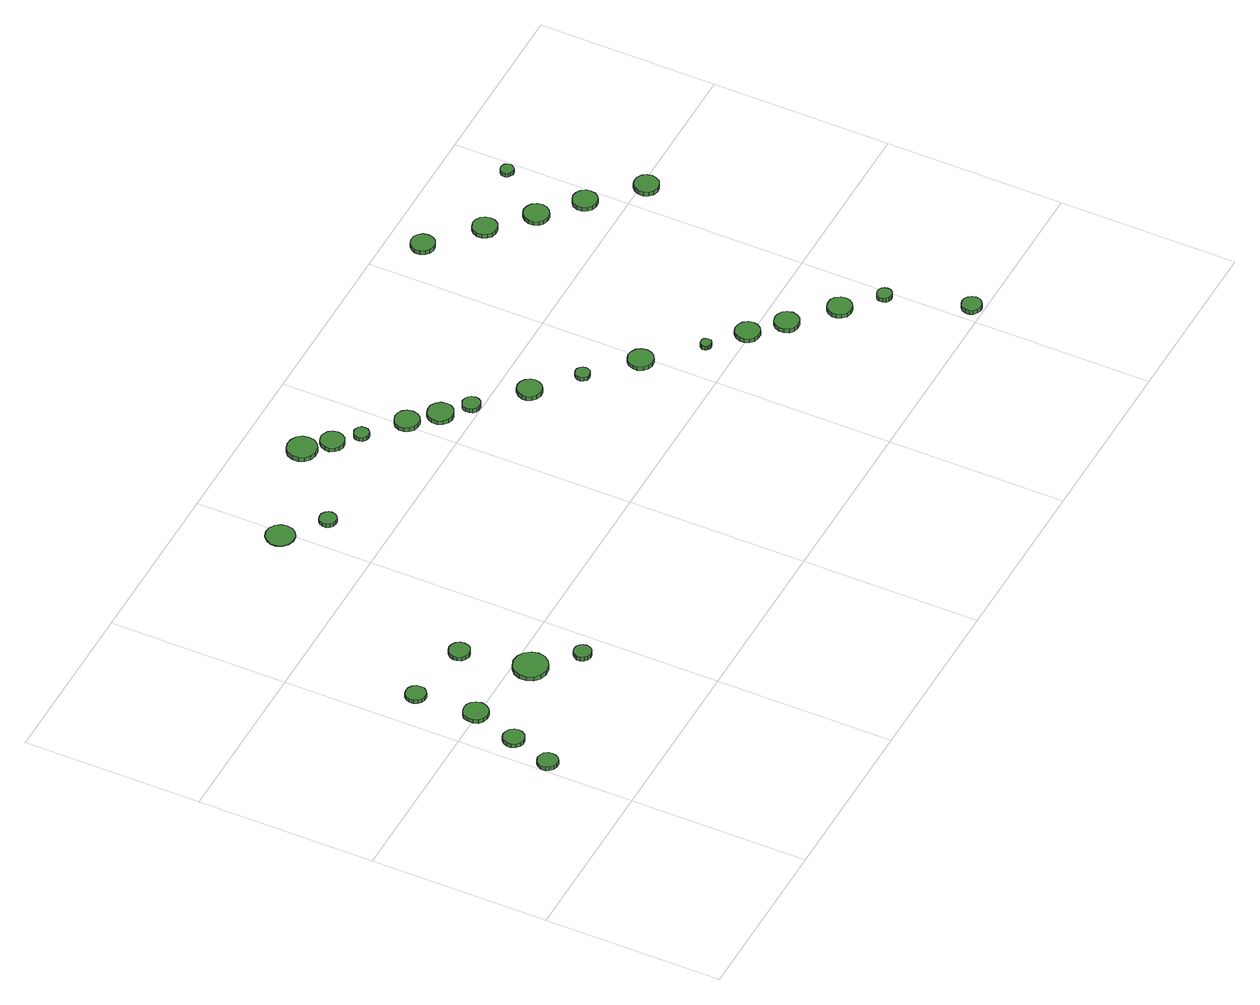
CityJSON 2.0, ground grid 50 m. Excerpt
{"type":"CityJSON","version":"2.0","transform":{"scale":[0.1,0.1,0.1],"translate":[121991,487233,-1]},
"CityObjects":{
"tree1":{"type":"SolitaryVegetationObject","attributes":{"function":"something"},"geometry":[{"type":"MultiSurface","lod":"1","boundaries":[[[0,1,2,3,4,5,6,7,8,9,10,11,12,13,14]],[[15,16,17,18,19,20,21,22,23,24,25,26,27,28,29]],[[0,29,28,1]],[[1,28,27,2]],[[2,27,26,3]],[[3,26,25,4]],[[4,25,24,5]],[[5,24,23,6]],[[6,23,22,7]],[[7,22,21,8]],[[8,21,20,9]],[[9,20,19,10]],[[10,19,18,11]],[[11,18,17,12]],[[12,17,16,13]],[[13,16,15,14]],[[14,15,29,0]]]}]},
"tree2":{"type":"SolitaryVegetationObject","attributes":{"function":"something"},"geometry":[{"type":"MultiSurface","lod":"1","boundaries":[[[30,31,32,33,34,35,36,37,38,39,40,41,42,43,44]],[[45,46,47,48,49,50,51,52,53,54,55,56,57,58,59]],[[30,59,58,31]],[[31,58,57,32]],[[32,57,56,33]],[[33,56,55,34]],[[34,55,54,35]],[[35,54,53,36]],[[36,53,52,37]],[[37,52,51,38]],[[38,51,50,39]],[[39,50,49,40]],[[40,49,48,41]],[[41,48,47,42]],[[42,47,46,43]],[[43,46,45,44]],[[44,45,59,30]]]}]},
"tree3":{"type":"SolitaryVegetationObject","attributes":{"function":"something"},"geometry":[{"type":"MultiSurface","lod":"1","boundaries":[[[60,61,62,63,64,65,66,67,68,69,70,71,72,73,74]],[[75,76,77,78,79,80,81,82,83,84,85,86,87,88,89]],[[60,89,88,61]],[[61,88,87,62]],[[62,87,86,63]],[[63,86,85,64]],[[64,85,84,65]],[[65,84,83,66]],[[66,83,82,67]],[[67,82,81,68]],[[68,81,80,69]],[[69,80,79,70]],[[70,79,78,71]],[[71,78,77,72]],[[72,77,76,73]],[[73,76,75,74]],[[74,75,89,60]]]}]},
"tree4":{"type":"SolitaryVegetationObject","attributes":{"function":"something"},"geometry":[{"type":"MultiSurface","lod":"1","boundaries":[[[90,91,92,93,94,95,96,97,98,99,100,101,102,103,104]],[[105,106,107,108,109,110,111,112,113,114,115,116,117,118,119]],[[90,119,118,91]],[[91,118,117,92]],[[92,117,116,93]],[[93,116,115,94]],[[94,115,114,95]],[[95,114,113,96]],[[96,113,112,97]],[[97,112,111,98]],[[98,111,110,99]],[[99,110,109,100]],[[100,109,108,101]],[[101,108,107,102]],[[102,107,106,103]],[[103,106,105,104]],[[104,105,119,90]]]}]},
"tree5":{"type":"SolitaryVegetationObject","attributes":{"function":"something"},"geometry":[{"type":"MultiSurface","lod":"1","boundaries":[[[120,121,122,123,124,125,126,127,128,129,130,131,132,133,134]],[[135,136,137,138,139,140,141,142,143,144,145,146,147,148,149]],[[120,149,148,121]],[[121,148,147,122]],[[122,147,146,123]],[[123,146,145,124]],[[124,145,144,125]],[[125,144,143,126]],[[126,143,142,127]],[[127,142,141,128]],[[128,141,140,129]],[[129,140,139,130]],[[130,139,138,131]],[[131,138,137,132]],[[132,137,136,133]],[[133,136,135,134]],[[134,135,149,120]]]}]},
"tree6":{"type":"SolitaryVegetationObject","attributes":{"function":"something"},"geometry":[{"type":"MultiSurface","lod":"1","boundaries":[[[150,151,152,153,154,155,156,157,158,159,160,161,162,163,164]],[[165,166,167,168,169,170,171,172,173,174,175,176,177,178,179]],[[150,179,178,151]],[[151,178,177,152]],[[152,177,176,153]],[[153,176,175,154]],[[154,175,174,155]],[[155,174,173,156]],[[156,173,172,157]],[[157,172,171,158]],[[158,171,170,159]],[[159,170,169,160]],[[160,169,168,161]],[[161,168,167,162]],[[162,167,166,163]],[[163,166,165,164]],[[164,165,179,150]]]}]},
"tree7":{"type":"SolitaryVegetationObject","attributes":{"function":"something"},"geometry":[{"type":"MultiSurface","lod":"1","boundaries":[[[180,181,182,183,184,185,186,187,188,189,190,191,192,193,194]],[[195,196,197,198,199,200,201,202,203,204,205,206,207,208,209]],[[180,209,208,181]],[[181,208,207,182]],[[182,207,206,183]],[[183,206,205,184]],[[184,205,204,185]],[[185,204,203,186]],[[186,203,202,187]],[[187,202,201,188]],[[188,201,200,189]],[[189,200,199,190]],[[190,199,198,191]],[[191,198,197,192]],[[192,197,196,193]],[[193,196,195,194]],[[194,195,209,180]]]}]},
"tree8":{"type":"SolitaryVegetationObject","attributes":{"function":"something"},"geometry":[{"type":"MultiSurface","lod":"1","boundaries":[[[210,211,212,213,214,215,216,217,218,219,220,221,222,223,224]],[[225,226,227,228,229,230,231,232,233,234,235,236,237,238,239]],[[210,239,238,211]],[[211,238,237,212]],[[212,237,236,213]],[[213,236,235,214]],[[214,235,234,215]],[[215,234,233,216]],[[216,233,232,217]],[[217,232,231,218]],[[218,231,230,219]],[[219,230,229,220]],[[220,229,228,221]],[[221,228,227,222]],[[222,227,226,223]],[[223,226,225,224]],[[224,225,239,210]]]}]},
"tree9":{"type":"SolitaryVegetationObject","attributes":{"function":"something"},"geometry":[{"type":"MultiSurface","lod":"1","boundaries":[[[240,241,242,243,244,245,246,247,248,249,250,251,252,253,254]],[[255,256,257,258,259,260,261,262,263,264,265,266,267,268,269]],[[240,269,268,241]],[[241,268,267,242]],[[242,267,266,243]],[[243,266,265,244]],[[244,265,264,245]],[[245,264,263,246]],[[246,263,262,247]],[[247,262,261,248]],[[248,261,260,249]],[[249,260,259,250]],[[250,259,258,251]],[[251,258,257,252]],[[252,257,256,253]],[[253,256,255,254]],[[254,255,269,240]]]}]},
"tree10":{"type":"SolitaryVegetationObject","attributes":{"function":"something"},"geometry":[{"type":"MultiSurface","lod":"1","boundaries":[[[270,271,272,273,274,275,276,277,278,279,280,281,282,283,284]],[[285,286,287,288,289,290,291,292,293,294,295,296,297,298,299]],[[270,299,298,271]],[[271,298,297,272]],[[272,297,296,273]],[[273,296,295,274]],[[274,295,294,275]],[[275,294,293,276]],[[276,293,292,277]],[[277,292,291,278]],[[278,291,290,279]],[[279,290,289,280]],[[280,289,288,281]],[[281,288,287,282]],[[282,287,286,283]],[[283,286,285,284]],[[284,285,299,270]]]}]},
"tree11":{"type":"SolitaryVegetationObject","attributes":{"function":"something"},"geometry":[{"type":"MultiSurface","lod":"1","boundaries":[[[300,301,302,303,304,305,306,307,308,309,310,311,312,313,314]],[[315,316,317,318,319,320,321,322,323,324,325,326,327,328,329]],[[300,329,328,301]],[[301,328,327,302]],[[302,327,326,303]],[[303,326,325,304]],[[304,325,324,305]],[[305,324,323,306]],[[306,323,322,307]],[[307,322,321,308]],[[308,321,320,309]],[[309,320,319,310]],[[310,319,318,311]],[[311,318,317,312]],[[312,317,316,313]],[[313,316,315,314]],[[314,315,329,300]]]}]},
"tree12":{"type":"SolitaryVegetationObject","attributes":{"function":"something"},"geometry":[{"type":"MultiSurface","lod":"1","boundaries":[[[330,331,332,333,334,335,336,337,338,339,340,341,342,343,344]],[[345,346,347,348,349,350,351,352,353,354,355,356,357,358,359]],[[330,359,358,331]],[[331,358,357,332]],[[332,357,356,333]],[[333,356,355,334]],[[334,355,354,335]],[[335,354,353,336]],[[336,353,352,337]],[[337,352,351,338]],[[338,351,350,339]],[[339,350,349,340]],[[340,349,348,341]],[[341,348,347,342]],[[342,347,346,343]],[[343,346,345,344]],[[344,345,359,330]]]}]},
"tree13":{"type":"SolitaryVegetationObject","attributes":{"function":"something"},"geometry":[{"type":"MultiSurface","lod":"1","boundaries":[[[360,361,362,363,364,365,366,367,368,369,370,371,372,373,374]],[[375,376,377,378,379,380,381,382,383,384,385,386,387,388,389]],[[360,389,388,361]],[[361,388,387,362]],[[362,387,386,363]],[[363,386,385,364]],[[364,385,384,365]],[[365,384,383,366]],[[366,383,382,367]],[[367,382,381,368]],[[368,381,380,369]],[[369,380,379,370]],[[370,379,378,371]],[[371,378,377,372]],[[372,377,376,373]],[[373,376,375,374]],[[374,375,389,360]]]}]},
"tree14":{"type":"SolitaryVegetationObject","attributes":{"function":"something"},"geometry":[{"type":"MultiSurface","lod":"1","boundaries":[[[390,391,392,393,394,395,396,397,398,399,400,401,402,403,404]],[[405,406,407,408,409,410,411,412,413,414,415,416,417,418,419]],[[390,419,418,391]],[[391,418,417,392]],[[392,417,416,393]],[[393,416,415,394]],[[394,415,414,395]],[[395,414,413,396]],[[396,413,412,397]],[[397,412,411,398]],[[398,411,410,399]],[[399,410,409,400]],[[400,409,408,401]],[[401,408,407,402]],[[402,407,406,403]],[[403,406,405,404]],[[404,405,419,390]]]}]},
"tree15":{"type":"SolitaryVegetationObject","attributes":{"function":"something"},"geometry":[{"type":"MultiSurface","lod":"1","boundaries":[[[420,421,422,423,424,425,426,427,428,429,430,431,432,433,434]],[[435,436,437,438,439,440,441,442,443,444,445,446,447,448,449]],[[420,449,448,421]],[[421,448,447,422]],[[422,447,446,423]],[[423,446,445,424]],[[424,445,444,425]],[[425,444,443,426]],[[426,443,442,427]],[[427,442,441,428]],[[428,441,440,429]],[[429,440,439,430]],[[430,439,438,431]],[[431,438,437,432]],[[432,437,436,433]],[[433,436,435,434]],[[434,435,449,420]]]}]},
"tree16":{"type":"SolitaryVegetationObject","attributes":{"function":"something"},"geometry":[{"type":"MultiSurface","lod":"1","boundaries":[[[450,451,452,453,454,455,456,457,458,459,460,461,462,463,464]],[[465,466,467,468,469,470,471,472,473,474,475,476,477,478,479]],[[450,479,478,451]],[[451,478,477,452]],[[452,477,476,453]],[[453,476,475,454]],[[454,475,474,455]],[[455,474,473,456]],[[456,473,472,457]],[[457,472,471,458]],[[458,471,470,459]],[[459,470,469,460]],[[460,469,468,461]],[[461,468,467,462]],[[462,467,466,463]],[[463,466,465,464]],[[464,465,479,450]]]}]},
"tree17":{"type":"SolitaryVegetationObject","attributes":{"function":"something"},"geometry":[{"type":"MultiSurface","lod":"1","boundaries":[[[480,481,482,483,484,485,486,487,488,489,490,491,492,493,494]],[[495,496,497,498,499,500,501,502,503,504,505,506,507,508,509]],[[480,509,508,481]],[[481,508,507,482]],[[482,507,506,483]],[[483,506,505,484]],[[484,505,504,485]],[[485,504,503,486]],[[486,503,502,487]],[[487,502,501,488]],[[488,501,500,489]],[[489,500,499,490]],[[490,499,498,491]],[[491,498,497,492]],[[492,497,496,493]],[[493,496,495,494]],[[494,495,509,480]]]}]},
"tree18":{"type":"SolitaryVegetationObject","attributes":{"function":"something"},"geometry":[{"type":"MultiSurface","lod":"1","boundaries":[[[510,511,512,513,514,515,516,517,518,519,520,521,522,523,524]],[[525,526,527,528,529,530,531,532,533,534,535,536,537,538,539]],[[510,539,538,511]],[[511,538,537,512]],[[512,537,536,513]],[[513,536,535,514]],[[514,535,534,515]],[[515,534,533,516]],[[516,533,532,517]],[[517,532,531,518]],[[518,531,530,519]],[[519,530,529,520]],[[520,529,528,521]],[[521,528,527,522]],[[522,527,526,523]],[[523,526,525,524]],[[524,525,539,510]]]}]},
"tree19":{"type":"SolitaryVegetationObject","attributes":{"function":"something"},"geometry":[{"type":"MultiSurface","lod":"1","boundaries":[[[540,541,542,543,544,545,546,547,548,549,550,551,552,553,554]],[[555,556,557,558,559,560,561,562,563,564,565,566,567,568,569]],[[540,569,568,541]],[[541,568,567,542]],[[542,567,566,543]],[[543,566,565,544]],[[544,565,564,545]],[[545,564,563,546]],[[546,563,562,547]],[[547,562,561,548]],[[548,561,560,549]],[[549,560,559,550]],[[550,559,558,551]],[[551,558,557,552]],[[552,557,556,553]],[[553,556,555,554]],[[554,555,569,540]]]}]},
"tree20":{"type":"SolitaryVegetationObject","attributes":{"function":"something"},"geometry":[{"type":"MultiSurface","lod":"1","boundaries":[[[570,571,572,573,574,575,576,577,578,579,580,581,582,583,584]],[[585,586,587,588,589,590,591,592,593,594,595,596,597,598,599]],[[570,599,598,571]],[[571,598,597,572]],[[572,597,596,573]],[[573,596,595,574]],[[574,595,594,575]],[[575,594,593,576]],[[576,593,592,577]],[[577,592,591,578]],[[578,591,590,579]],[[579,590,589,580]],[[580,589,588,581]],[[581,588,587,582]],[[582,587,586,583]],[[583,586,585,584]],[[584,585,599,570]]]}]},
"tree21":{"type":"SolitaryVegetationObject","attributes":{"function":"something"},"geometry":[{"type":"MultiSurface","lod":"1","boundaries":[[[600,601,602,603,604,605,606,607,608,609,610,611,612,613,614]],[[615,616,617,618,619,620,621,622,623,624,625,626,627,628,629]],[[600,629,628,601]],[[601,628,627,602]],[[602,627,626,603]],[[603,626,625,604]],[[604,625,624,605]],[[605,624,623,606]],[[606,623,622,607]],[[607,622,621,608]],[[608,621,620,609]],[[609,620,619,610]],[[610,619,618,611]],[[611,618,617,612]],[[612,617,616,613]],[[613,616,615,614]],[[614,615,629,600]]]}]},
"tree22":{"type":"SolitaryVegetationObject","attributes":{"function":"something"},"geometry":[{"type":"MultiSurface","lod":"1","boundaries":[[[630,631,632,633,634,635,636,637,638,639,640,641,642,643,644]],[[645,646,647,648,649,650,651,652,653,654,655,656,657,658,659]],[[630,659,658,631]],[[631,658,657,632]],[[632,657,656,633]],[[633,656,655,634]],[[634,655,654,635]],[[635,654,653,636]],[[636,653,652,637]],[[637,652,651,638]],[[638,651,650,639]],[[639,650,649,640]],[[640,649,648,641]],[[641,648,647,642]],[[642,647,646,643]],[[643,646,645,644]],[[644,645,659,630]]]}]},
"tree23":{"type":"SolitaryVegetationObject","attributes":{"function":"something"},"geometry":[{"type":"MultiSurface","lod":"1","boundaries":[[[660,661,662,663,664,665,666,667,668,669,670,671,672,673,674]],[[675,676,677,678,679,680,681,682,683,684,685,686,687,688,689]],[[660,689,688,661]],[[661,688,687,662]],[[662,687,686,663]],[[663,686,685,664]],[[664,685,684,665]],[[665,684,683,666]],[[666,683,682,667]],[[667,682,681,668]],[[668,681,680,669]],[[669,680,679,670]],[[670,679,678,671]],[[671,678,677,672]],[[672,677,676,673]],[[673,676,675,674]],[[674,675,689,660]]]}]},
"tree24":{"type":"SolitaryVegetationObject","attributes":{"function":"something"},"geometry":[{"type":"MultiSurface","lod":"1","boundaries":[[[690,691,692,693,694,695,696,697,698,699,700,701,702,703,704]],[[705,706,707,708,709,710,711,712,713,714,715,716,717,718,719]],[[690,719,718,691]],[[691,718,717,692]],[[692,717,716,693]],[[693,716,715,694]],[[694,715,714,695]],[[695,714,713,696]],[[696,713,712,697]],[[697,712,711,698]],[[698,711,710,699]],[[699,710,709,700]],[[700,709,708,701]],[[701,708,707,702]],[[702,707,706,703]],[[703,706,705,704]],[[704,705,719,690]]]}]},
"tree25":{"type":"SolitaryVegetationObject","attributes":{"function":"something"},"geometry":[{"type":"MultiSurface","lod":"1","boundaries":[[[720,721,722,723,724,725,726,727,728,729,730,731,732,733,734]],[[735,736,737,738,739,740,741,742,743,744,745,746,747,748,749]],[[720,749,748,721]],[[721,748,747,722]],[[722,747,746,723]],[[723,746,745,724]],[[724,745,744,725]],[[725,744,743,726]],[[726,743,742,727]],[[727,742,741,728]],[[728,741,740,729]],[[729,740,739,730]],[[730,739,738,731]],[[731,738,737,732]],[[732,737,736,733]],[[733,736,735,734]],[[734,735,749,720]]]}]},
"tree26":{"type":"SolitaryVegetationObject","attributes":{"function":"something"},"geometry":[{"type":"MultiSurface","lod":"1","boundaries":[[[750,751,752,753,754,755,756,757,758,759,760,761,762,763,764]],[[765,766,767,768,769,770,771,772,773,774,775,776,777,778,779]],[[750,779,778,751]],[[751,778,777,752]],[[752,777,776,753]],[[753,776,775,754]],[[754,775,774,755]],[[755,774,773,756]],[[756,773,772,757]],[[757,772,771,758]],[[758,771,770,759]],[[759,770,769,760]],[[760,769,768,761]],[[761,768,767,762]],[[762,767,766,763]],[[763,766,765,764]],[[764,765,779,750]]]}]},
"tree27":{"type":"SolitaryVegetationObject","attributes":{"function":"something"},"geometry":[{"type":"MultiSurface","lod":"1","boundaries":[[[780,781,782,783,784,785,786,787,788,789,790,791,792,793,794]],[[795,796,797,798,799,800,801,802,803,804,805,806,807,808,809]],[[780,809,808,781]],[[781,808,807,782]],[[782,807,806,783]],[[783,806,805,784]],[[784,805,804,785]],[[785,804,803,786]],[[786,803,802,787]],[[787,802,801,788]],[[788,801,800,789]],[[789,800,799,790]],[[790,799,798,791]],[[791,798,797,792]],[[792,797,796,793]],[[793,796,795,794]],[[794,795,809,780]]]}]},
"tree28":{"type":"SolitaryVegetationObject","attributes":{"function":"something"},"geometry":[{"type":"MultiSurface","lod":"1","boundaries":[[[810,811,812,813,814,815,816,817,818,819,820,821,822,823,824]],[[825,826,827,828,829,830,831,832,833,834,835,836,837,838,839]],[[810,839,838,811]],[[811,838,837,812]],[[812,837,836,813]],[[813,836,835,814]],[[814,835,834,815]],[[815,834,833,816]],[[816,833,832,817]],[[817,832,831,818]],[[818,831,830,819]],[[819,830,829,820]],[[820,829,828,821]],[[821,828,827,822]],[[822,827,826,823]],[[823,826,825,824]],[[824,825,839,810]]]}]},
"tree29":{"type":"SolitaryVegetationObject","attributes":{"function":"something"},"geometry":[{"type":"MultiSurface","lod":"1","boundaries":[[[840,841,842,843,844,845,846,847,848,849,850,851,852,853,854]],[[855,856,857,858,859,860,861,862,863,864,865,866,867,868,869]],[[840,869,868,841]],[[841,868,867,842]],[[842,867,866,843]],[[843,866,865,844]],[[844,865,864,845]],[[845,864,863,846]],[[846,863,862,847]],[[847,862,861,848]],[[848,861,860,849]],[[849,860,859,850]],[[850,859,858,851]],[[851,858,857,852]],[[852,857,856,853]],[[853,856,855,854]],[[854,855,869,840]]]}]},
"tree30":{"type":"SolitaryVegetationObject","attributes":{"function":"something"},"geometry":[{"type":"MultiSurface","lod":"1","boundaries":[[[870,871,872,873,874,875,876,877,878,879,880,881,882,883,884]],[[885,886,887,888,889,890,891,892,893,894,895,896,897,898,899]],[[870,899,898,871]],[[871,898,897,872]],[[872,897,896,873]],[[873,896,895,874]],[[874,895,894,875]],[[875,894,893,876]],[[876,893,892,877]],[[877,892,891,878]],[[878,891,890,879]],[[879,890,889,880]],[[880,889,888,881]],[[881,888,887,882]],[[882,887,886,883]],[[883,886,885,884]],[[884,885,899,870]]]}]}
},
"vertices":[
[56,256,23],[54,267,23],[47,277,23],[37,282,23],[25,284,23],[14,280,23],[6,272,23],[1,262,23],[1,250,23],[6,240,23],[14,232,23],[25,228,23],[37,229,23],[47,235,23],[54,245,23],[54,245,11],[47,235,11],[37,229,11],[25,228,11],[14,232,11],[6,240,11],[1,250,11],[1,262,11],[6,272,11],[14,280,11],[25,284,11],[37,282,11],[47,277,11],[54,267,11],[56,256,11],
[97,374,22],[95,385,22],[88,395,22],[77,401,22],[65,403,22],[54,399,22],[45,391,22],[40,380,22],[40,368,22],[45,357,22],[54,348,22],[65,345,22],[77,346,22],[88,352,22],[95,362,22],[95,362,10],[88,352,10],[77,346,10],[65,345,10],[54,348,10],[45,357,10],[40,368,10],[40,380,10],[45,391,10],[54,399,10],[65,403,10],[77,401,10],[88,395,10],[95,385,10],[97,374,10],
[142,502,26],[139,516,26],[131,528,26],[119,535,26],[104,536,26],[91,532,26],[80,523,26],[75,510,26],[75,495,26],[80,482,26],[91,473,26],[104,468,26],[119,470,26],[131,477,26],[139,489,26],[139,489,14],[131,477,14],[119,470,14],[104,468,14],[91,473,14],[80,482,14],[75,495,14],[75,510,14],[80,523,14],[91,532,14],[104,536,14],[119,535,14],[131,528,14],[139,516,14],[142,502,14],
[126,671,27],[124,682,27],[117,691,27],[107,697,27],[95,698,27],[84,695,27],[76,687,27],[71,676,27],[71,665,27],[76,654,27],[84,646,27],[95,643,27],[107,644,27],[117,650,27],[124,659,27],[124,659,15],[117,650,15],[107,644,15],[95,643,15],[84,646,15],[76,654,15],[71,665,15],[71,676,15],[76,687,15],[84,695,15],[95,698,15],[107,697,15],[117,691,15],[124,682,15],[126,671,15],
[373,452,27],[369,471,27],[357,487,27],[340,497,27],[320,499,27],[301,493,27],[286,480,27],[278,462,27],[278,442,27],[286,424,27],[301,411,27],[320,405,27],[340,407,27],[357,417,27],[369,433,27],[369,433,14],[357,417,14],[340,407,14],[320,405,14],[301,411,14],[286,424,14],[278,442,14],[278,462,14],[286,480,14],[301,493,14],[320,499,14],[340,497,14],[357,487,14],[369,471,14],[373,452,14],
[320,640,29],[318,652,29],[311,662,29],[300,668,29],[288,669,29],[277,665,29],[268,657,29],[263,646,29],[263,634,29],[268,623,29],[277,615,29],[288,611,29],[300,613,29],[311,619,29],[318,628,29],[318,628,17],[311,619,17],[300,613,17],[288,611,17],[277,615,17],[268,623,17],[263,634,17],[263,646,17],[268,657,17],[277,665,17],[288,669,17],[300,668,17],[311,662,17],[318,652,17],[320,640,17],
[460,357,21],[458,366,21],[452,375,21],[443,380,21],[434,381,21],[424,378,21],[417,371,21],[412,362,21],[412,352,21],[417,343,21],[424,336,21],[434,333,21],[443,334,21],[452,339,21],[458,347,21],[458,347,8],[452,339,8],[443,334,8],[434,333,8],[424,336,8],[417,343,8],[412,352,8],[412,362,8],[417,371,8],[424,378,8],[434,381,8],[443,380,8],[452,375,8],[458,366,8],[460,357,8],
[526,1253,12],[523,1269,12],[513,1283,12],[499,1291,12],[482,1293,12],[466,1288,12],[454,1277,12],[447,1261,12],[447,1245,12],[454,1230,12],[466,1219,12],[482,1214,12],[499,1215,12],[513,1224,12],[523,1237,12],[523,1237,9],[513,1224,9],[499,1215,9],[482,1214,9],[466,1219,9],[454,1230,9],[447,1245,9],[447,1261,9],[454,1277,9],[466,1288,9],[482,1293,9],[499,1291,9],[513,1283,9],[523,1269,9],[526,1253,9],
[609,1165,27],[607,1174,27],[601,1182,27],[592,1187,27],[583,1188,27],[573,1185,27],[566,1179,27],[562,1170,27],[562,1160,27],[566,1151,27],[573,1144,27],[583,1141,27],[592,1142,27],[601,1147,27],[607,1155,27],[607,1155,15],[601,1147,15],[592,1142,15],[583,1141,15],[573,1144,15],[566,1151,15],[562,1160,15],[562,1170,15],[566,1179,15],[573,1185,15],[583,1188,15],[592,1187,15],[601,1182,15],[607,1174,15],[609,1165,15],
[834,1342,27],[831,1359,27],[821,1373,27],[806,1381,27],[789,1383,27],[773,1378,27],[760,1367,27],[753,1351,27],[753,1334,27],[760,1318,27],[773,1307,27],[789,1302,27],[806,1303,27],[821,1312,27],[831,1326,27],[831,1326,14],[821,1312,14],[806,1303,14],[789,1302,14],[773,1307,14],[760,1318,14],[753,1334,14],[753,1351,14],[760,1367,14],[773,1378,14],[789,1383,14],[806,1381,14],[821,1373,14],[831,1359,14],[834,1342,14],
[887,1285,25],[884,1299,25],[876,1310,25],[864,1316,25],[851,1318,25],[838,1314,25],[828,1305,25],[822,1292,25],[822,1278,25],[828,1266,25],[838,1257,25],[851,1253,25],[864,1254,25],[876,1261,25],[884,1272,25],[884,1272,13],[876,1261,13],[864,1254,13],[851,1253,13],[838,1257,13],[828,1266,13],[822,1278,13],[822,1292,13],[828,1305,13],[838,1314,13],[851,1318,13],[864,1316,13],[876,1310,13],[884,1299,13],[887,1285,13],
[933,1230,25],[932,1239,25],[926,1246,25],[919,1250,25],[910,1251,25],[902,1248,25],[895,1243,25],[892,1235,25],[892,1226,25],[895,1218,25],[902,1212,25],[910,1209,25],[919,1210,25],[926,1215,25],[932,1222,25],[932,1222,13],[926,1215,13],[919,1210,13],[910,1209,13],[902,1212,13],[895,1218,13],[892,1226,13],[892,1235,13],[895,1243,13],[902,1248,13],[910,1251,13],[919,1250,13],[926,1246,13],[932,1239,13],[933,1230,13],
[1041,1146,27],[1038,1160,27],[1030,1171,27],[1018,1178,27],[1004,1180,27],[990,1175,27],[980,1166,27],[974,1153,27],[974,1139,27],[980,1126,27],[990,1117,27],[1004,1113,27],[1018,1114,27],[1030,1121,27],[1038,1132,27],[1038,1132,14],[1030,1121,14],[1018,1114,14],[1004,1113,14],[990,1117,14],[980,1126,14],[974,1139,14],[974,1153,14],[980,1166,14],[990,1175,14],[1004,1180,14],[1018,1178,14],[1030,1171,14],[1038,1160,14],[1041,1146,14],
[1107,1081,26],[1104,1096,26],[1095,1107,26],[1082,1115,26],[1068,1116,26],[1054,1112,26],[1043,1102,26],[1037,1089,26],[1037,1074,26],[1043,1061,26],[1054,1051,26],[1068,1046,26],[1082,1048,26],[1095,1055,26],[1104,1067,26],[1104,1067,13],[1095,1055,13],[1082,1048,13],[1068,1046,13],[1054,1051,13],[1043,1061,13],[1037,1074,13],[1037,1089,13],[1043,1102,13],[1054,1112,13],[1068,1116,13],[1082,1115,13],[1095,1107,13],[1104,1096,13],[1107,1081,13],
[1162,1025,25],[1160,1035,25],[1154,1043,25],[1145,1048,25],[1135,1050,25],[1126,1046,25],[1118,1040,25],[1114,1030,25],[1114,1020,25],[1118,1011,25],[1126,1004,25],[1135,1001,25],[1145,1002,25],[1154,1007,25],[1160,1015,25],[1160,1015,12],[1154,1007,12],[1145,1002,12],[1135,1001,12],[1126,1004,12],[1118,1011,12],[1114,1020,12],[1114,1030,12],[1118,1040,12],[1126,1046,12],[1135,1050,12],[1145,1048,12],[1154,1043,12],[1160,1035,12],[1162,1025,12],
[1288,915,25],[1285,929,25],[1277,940,25],[1265,947,25],[1251,949,25],[1237,945,25],[1227,935,25],[1221,922,25],[1221,908,25],[1227,896,25],[1237,886,25],[1251,882,25],[1265,883,25],[1277,890,25],[1285,902,25],[1285,902,12],[1277,890,12],[1265,883,12],[1251,882,12],[1237,886,12],[1227,896,12],[1221,908,12],[1221,922,12],[1227,935,12],[1237,945,12],[1251,949,12],[1265,947,12],[1277,940,12],[1285,929,12],[1288,915,12],
[1388,819,24],[1386,827,24],[1382,834,24],[1374,838,24],[1366,839,24],[1358,836,24],[1352,831,24],[1348,823,24],[1348,815,24],[1352,807,24],[1358,801,24],[1366,799,24],[1374,800,24],[1382,804,24],[1386,811,24],[1386,811,12],[1382,804,12],[1374,800,12],[1366,799,12],[1358,801,12],[1352,807,12],[1348,815,12],[1348,823,12],[1352,831,12],[1358,836,12],[1366,839,12],[1374,838,12],[1382,834,12],[1386,827,12],[1388,819,12],
[1518,708,24],[1515,722,24],[1507,734,24],[1494,741,24],[1479,743,24],[1466,738,24],[1455,729,24],[1449,715,24],[1449,701,24],[1455,687,24],[1466,678,24],[1479,673,24],[1494,675,24],[1507,682,24],[1515,694,24],[1515,694,12],[1507,682,12],[1494,675,12],[1479,673,12],[1466,678,12],[1455,687,12],[1449,701,12],[1449,715,12],[1455,729,12],[1466,738,12],[1479,743,12],[1494,741,12],[1507,734,12],[1515,722,12],[1518,708,12],
[1624,583,25],[1623,589,25],[1619,594,25],[1614,597,25],[1607,597,25],[1601,595,25],[1597,591,25],[1594,586,25],[1594,579,25],[1597,574,25],[1601,570,25],[1607,568,25],[1614,568,25],[1619,571,25],[1623,576,25],[1623,576,12],[1619,571,12],[1614,568,12],[1607,568,12],[1601,570,12],[1597,574,12],[1594,579,12],[1594,586,12],[1597,591,12],[1601,595,12],[1607,597,12],[1614,597,12],[1619,594,12],[1623,589,12],[1624,583,12],
[1731,506,25],[1728,520,25],[1720,531,25],[1707,538,25],[1693,540,25],[1680,536,25],[1670,526,25],[1664,513,25],[1664,499,25],[1670,486,25],[1680,477,25],[1693,473,25],[1707,474,25],[1720,481,25],[1728,493,25],[1728,493,13],[1720,481,13],[1707,474,13],[1693,473,13],[1680,477,13],[1670,486,13],[1664,499,13],[1664,513,13],[1670,526,13],[1680,536,13],[1693,540,13],[1707,538,13],[1720,531,13],[1728,520,13],[1731,506,13],
[1810,432,25],[1807,446,25],[1799,457,25],[1787,464,25],[1773,466,25],[1759,462,25],[1749,452,25],[1743,439,25],[1743,425,25],[1749,412,25],[1759,403,25],[1773,399,25],[1787,400,25],[1799,407,25],[1807,419,25],[1807,419,12],[1799,407,12],[1787,400,12],[1773,399,12],[1759,403,12],[1749,412,12],[1743,425,12],[1743,439,12],[1749,452,12],[1759,462,12],[1773,466,12],[1787,464,12],[1799,457,12],[1807,446,12],[1810,432,12],
[1919,334,25],[1916,347,25],[1908,359,25],[1896,366,25],[1882,367,25],[1868,363,25],[1858,354,25],[1852,341,25],[1852,327,25],[1858,314,25],[1868,304,25],[1882,300,25],[1896,302,25],[1908,309,25],[1916,320,25],[1916,320,13],[1908,309,13],[1896,302,13],[1882,300,13],[1868,304,13],[1858,314,13],[1852,327,13],[1852,341,13],[1858,354,13],[1868,363,13],[1882,367,13],[1896,366,13],[1908,359,13],[1916,347,13],[1919,334,13],
[1654,1405,24],[1651,1418,24],[1643,1429,24],[1631,1436,24],[1618,1437,24],[1605,1433,24],[1595,1424,24],[1589,1412,24],[1589,1398,24],[1595,1385,24],[1605,1376,24],[1618,1372,24],[1631,1373,24],[1643,1380,24],[1651,1391,24],[1651,1391,11],[1643,1380,11],[1631,1373,11],[1618,1372,11],[1605,1376,11],[1595,1385,11],[1589,1398,11],[1589,1412,11],[1595,1424,11],[1605,1433,11],[1618,1437,11],[1631,1436,11],[1643,1429,11],[1651,1418,11],[1654,1405,11],
[2066,30,30],[2064,41,30],[2057,50,30],[2047,56,30],[2036,57,30],[2026,53,30],[2017,46,30],[2013,36,30],[2013,24,30],[2017,14,30],[2026,7,30],[2036,3,30],[2047,4,30],[2057,10,30],[2064,19,30],[2064,19,17],[2057,10,17],[2047,4,17],[2036,3,17],[2026,7,17],[2017,14,17],[2013,24,17],[2013,36,17],[2017,46,17],[2026,53,17],[2036,57,17],[2047,56,17],[2057,50,17],[2064,41,17],[2066,30,17],
[1996,250,29],[1994,258,29],[1989,265,29],[1981,269,29],[1973,270,29],[1965,267,29],[1958,262,29],[1955,254,29],[1955,245,29],[1958,238,29],[1965,232,29],[1973,229,29],[1981,230,29],[1989,234,29],[1994,241,29],[1994,241,16],[1989,234,16],[1981,230,16],[1973,229,16],[1965,232,16],[1958,238,16],[1955,245,16],[1955,254,16],[1958,262,16],[1965,267,16],[1973,270,16],[1981,269,16],[1989,265,16],[1994,258,16],[1996,250,16],
[1781,1288,25],[1778,1302,25],[1770,1313,25],[1758,1320,25],[1744,1322,25],[1730,1317,25],[1720,1308,25],[1714,1295,25],[1714,1281,25],[1720,1268,25],[1730,1259,25],[1744,1255,25],[1758,1256,25],[1770,1263,25],[1778,1274,25],[1778,1274,13],[1770,1263,13],[1758,1256,13],[1744,1255,13],[1730,1259,13],[1720,1268,13],[1714,1281,13],[1714,1295,13],[1720,1308,13],[1730,1317,13],[1744,1322,13],[1758,1320,13],[1770,1313,13],[1778,1302,13],[1781,1288,13],
[1885,1191,25],[1882,1205,25],[1873,1217,25],[1861,1224,25],[1846,1226,25],[1832,1221,25],[1822,1211,25],[1816,1198,25],[1816,1183,25],[1822,1170,25],[1832,1160,25],[1846,1156,25],[1861,1157,25],[1873,1165,25],[1882,1176,25],[1882,1176,13],[1873,1165,13],[1861,1157,13],[1846,1156,13],[1832,1160,13],[1822,1170,13],[1816,1183,13],[1816,1198,13],[1822,1211,13],[1832,1221,13],[1846,1226,13],[1861,1224,13],[1873,1217,13],[1882,1205,13],[1885,1191,13],
[1986,1101,25],[1983,1115,25],[1975,1126,25],[1963,1133,25],[1949,1135,25],[1935,1130,25],[1925,1121,25],[1919,1108,25],[1919,1094,25],[1925,1081,25],[1935,1072,25],[1949,1067,25],[1963,1069,25],[1975,1076,25],[1983,1087,25],[1983,1087,13],[1975,1076,13],[1963,1069,13],[1949,1067,13],[1935,1072,13],[1925,1081,13],[1919,1094,13],[1919,1108,13],[1925,1121,13],[1935,1130,13],[1949,1135,13],[1963,1133,13],[1975,1126,13],[1983,1115,13],[1986,1101,13],
[1982,1331,26],[1980,1339,26],[1976,1345,26],[1969,1348,26],[1962,1349,26],[1955,1347,26],[1949,1342,26],[1946,1335,26],[1946,1328,26],[1949,1321,26],[1955,1316,26],[1962,1313,26],[1969,1314,26],[1976,1318,26],[1980,1324,26],[1980,1324,13],[1976,1318,13],[1969,1314,13],[1962,1313,13],[1955,1316,13],[1949,1321,13],[1946,1328,13],[1946,1335,13],[1949,1342,13],[1955,1347,13],[1962,1349,13],[1969,1348,13],[1976,1345,13],[1980,1339,13],[1982,1331,13],
[2110,986,23],[2107,999,23],[2099,1011,23],[2086,1018,23],[2073,1019,23],[2059,1015,23],[2049,1005,23],[2043,993,23],[2043,979,23],[2049,966,23],[2059,956,23],[2073,952,23],[2086,953,23],[2099,960,23],[2107,972,23],[2107,972,10],[2099,960,10],[2086,953,10],[2073,952,10],[2059,956,10],[2049,966,10],[2043,979,10],[2043,993,10],[2049,1005,10],[2059,1015,10],[2073,1019,10],[2086,1018,10],[2099,1011,10],[2107,999,10],[2110,986,10]
]}
